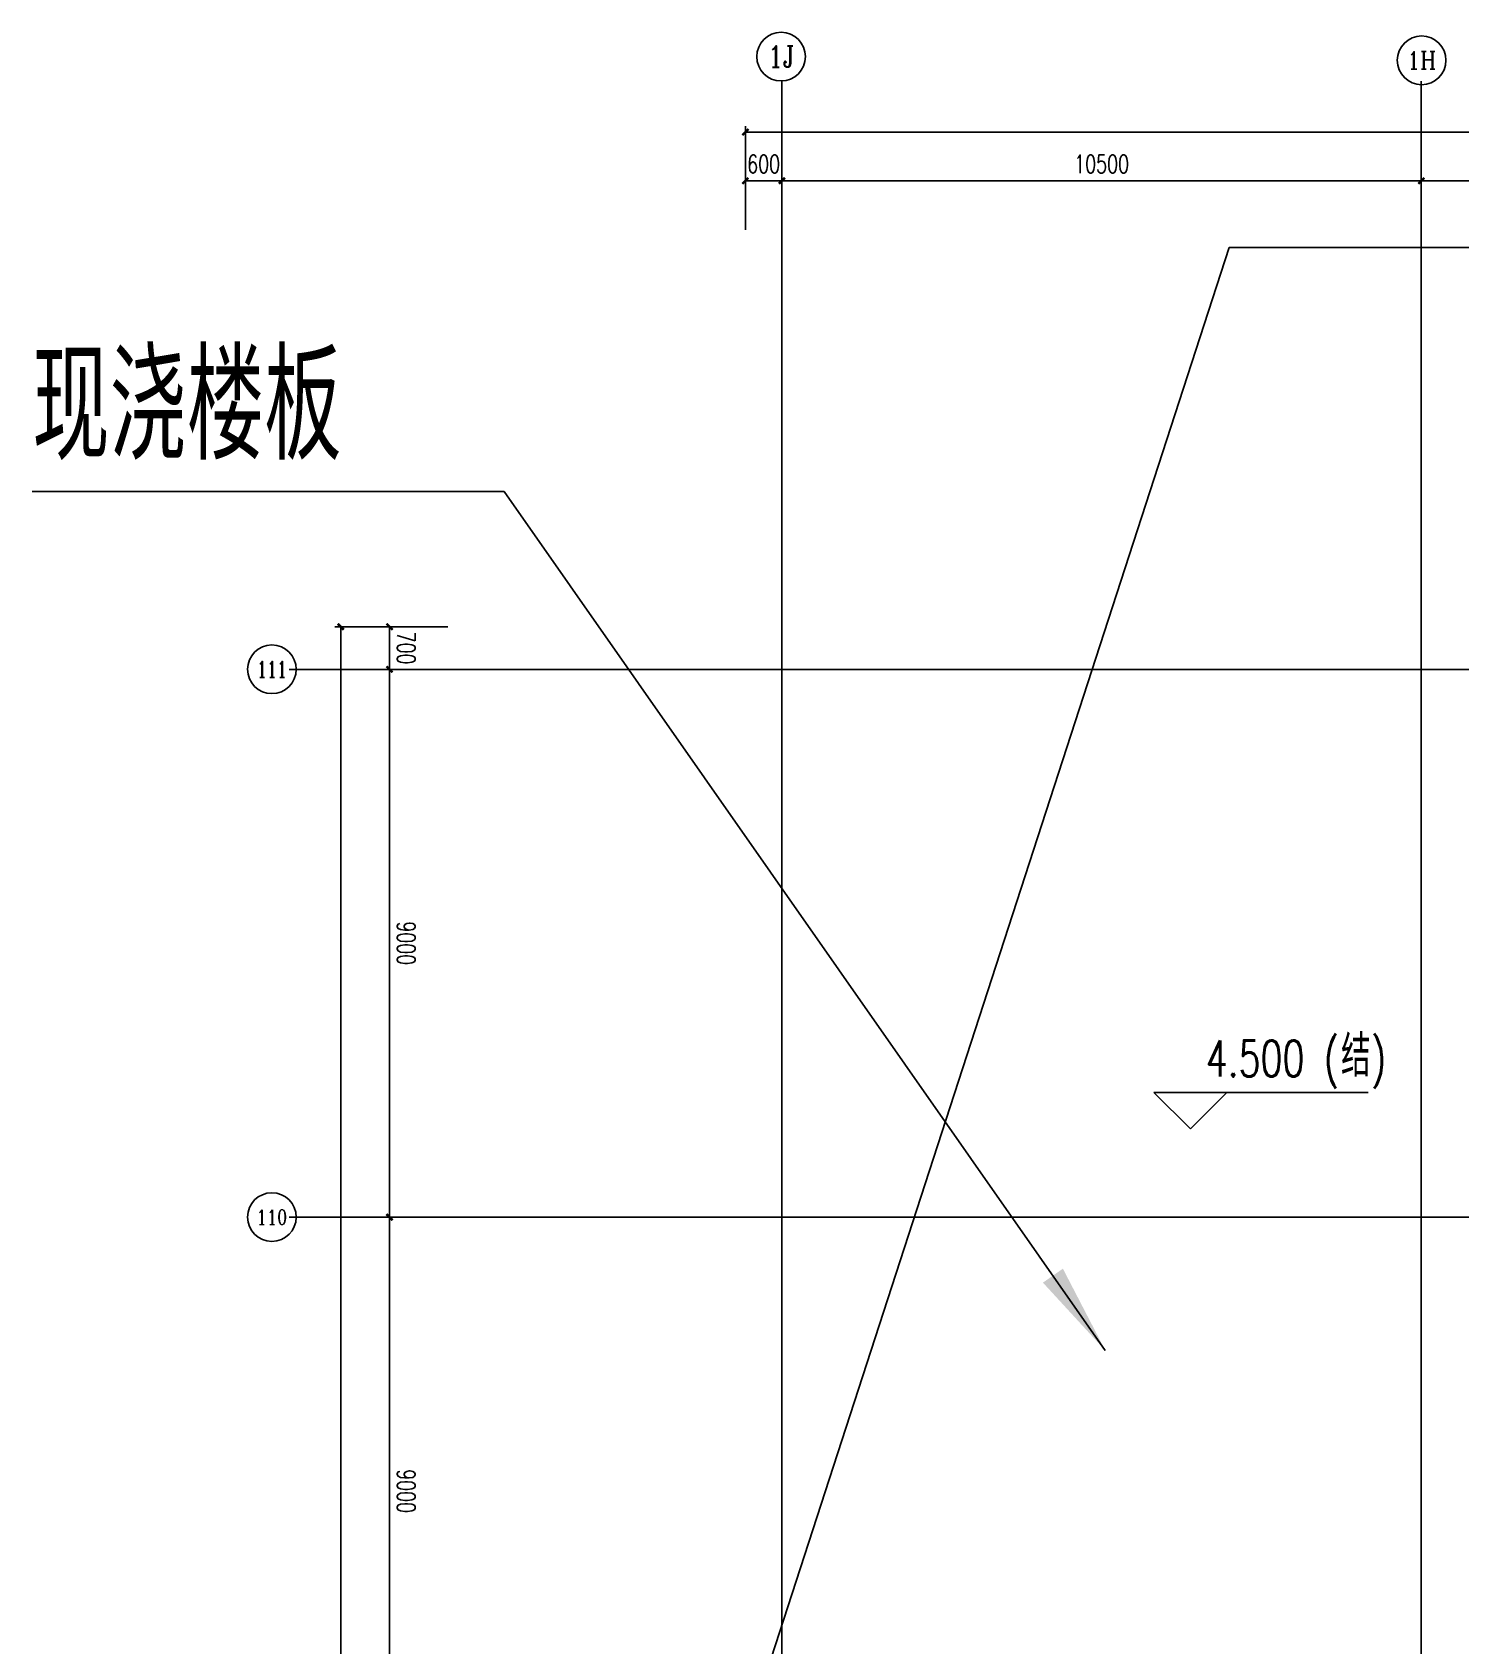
# Model space of a CAD drawing. Extents: x -954573 to 446329, y 489853 to 1226784.
# Drawn here: x -266264 to -242807, y 815779 to 842287 of the extents above; entities that cross this region are included whole.
import ezdxf
from ezdxf.enums import TextEntityAlignment as Align

# ---------------------------------------------------------------- set-up
doc = ezdxf.new("R2010")
doc.units = 0
doc.header["$LTSCALE"] = 10
doc.header["$MEASUREMENT"] = 0
doc.linetypes.add('10平面$0$DOTE', pattern=[2.42, 2, -0.2, 0.02, -0.2])
doc.layers.get('Defpoints').update_dxf_attribs({"color": 210})
for name, color, linetype in [('10平面$0$A-AXIS-D', 8, 'Continuous'), ('10平面$0$A-AXIS-DOTE', 8, '10平面$0$DOTE'), ('10平面$0$A-SFCE', 8, 'Continuous'), ('10平面$0$AS-WALL', 8, 'Continuous'), ('10平面$0$PUB_TEXT', 8, 'Continuous'), ('10平面$0$建-标高', 8, 'Continuous'), ('A-LIN-V', 9, 'Continuous'), ('建-引出', 3, 'Continuous')]:
    doc.layers.add(name, color=color, linetype=linetype)
doc.styles.add('10平面$0$_TCH_AXIS', font='COMPLEX', dxfattribs={"bigfont": 'GBCBIG'})
doc.styles.add('10平面$0$_TCH_DIM_T3', font='SIMPLEX', dxfattribs={"width": 0.705882, "bigfont": 'GBCBIG'})
doc.styles.add('10平面$0$A-STANDARD', font='SIMPLEX', dxfattribs={"bigfont": 'GBCBIG'})
doc.styles.add('A-STANDARD', font='SIMPLEX', dxfattribs={"bigfont": 'GBCBIG'})
doc.dimstyles.new('10平面$0$_TCH_ARCH&&100', dxfattribs={"dimtxt": 297.5, "dimasz": 100, "dimexe": 100, "dimexo": 100, "dimgap": 126.25, "dimtad": 1, "dimdec": 0, "dimzin": 0, "dimdsep": 46, "dimtxsty": '10平面$0$_TCH_DIM_T3', "dimblk": '10平面$0$_ArchTick', "dimcen": 0.09, "dimclrt": 7, "dimazin": 2, "dimtfac": 1, "dimtdec": 0, "dimtix": 1, "dimtmove": 2, "dimatfit": 3, "dimfxl": 0, "dimtolj": 1, "dimtzin": 0, "dimarcsym": 0})

# ---------------------------------------------------------------- blocks, each defined once
blk = doc.blocks.new('10平面$0$_ArchTick')
at = {"color": 0, "linetype": 'ByBlock', "const_width": 0.4}
blk.add_lwpolyline([(-0.5, -0.5), (0.5, 0.5)], dxfattribs=at)
blk = doc.blocks.new('*D2924')
at = {"layer": '10平面$0$A-AXIS-D', "color": 0, "lineweight": -2}
for p, q in [((-38704, 18000), (-39762, 18000)), ((-39662, 18000), (-39662, 9000)), ((-38704, 9000), (-39762, 9000))]:
    blk.add_line(p, q, dxfattribs=at)
at = {"layer": 'Defpoints', "color": 0}
for p in [(-38604, 18000), (-39662, 9000), (-38604, 9000)]:
    blk.add_point(p, dxfattribs=at)
at = {"layer": '10平面$0$A-AXIS-D', "color": 0, "lineweight": -2, "xscale": 100, "yscale": 100, "zscale": 100}
for p, rotation in [((-39662, 18000), 90), ((-39662, 9000), 270)]:
    blk.add_blockref('10平面$0$_ArchTick', p, dxfattribs=dict(at, rotation=rotation))
at = {"layer": '10平面$0$A-AXIS-D', "color": 7, "insert": (-39387, 13500), "char_height": 297.5, "attachment_point": 5, "rotation": 270, "style": '10平面$0$_TCH_DIM_T3'}
blk.add_mtext('\\A1;9000', dxfattribs=at)
blk = doc.blocks.new('*D2925')
at = {"layer": '10平面$0$A-AXIS-D', "color": 0, "lineweight": -2}
for p, q in [((-38704, 27000), (-39762, 27000)), ((-39662, 27000), (-39662, 18000)), ((-38704, 18000), (-39762, 18000))]:
    blk.add_line(p, q, dxfattribs=at)
at = {"layer": 'Defpoints', "color": 0}
for p in [(-38604, 27000), (-39662, 18000), (-38604, 18000)]:
    blk.add_point(p, dxfattribs=at)
at = {"layer": '10平面$0$A-AXIS-D', "color": 0, "lineweight": -2, "xscale": 100, "yscale": 100, "zscale": 100}
for p, rotation in [((-39662, 27000), 90), ((-39662, 18000), 270)]:
    blk.add_blockref('10平面$0$_ArchTick', p, dxfattribs=dict(at, rotation=rotation))
at = {"layer": '10平面$0$A-AXIS-D', "color": 7, "insert": (-39387, 22500), "char_height": 297.5, "attachment_point": 5, "rotation": 270, "style": '10平面$0$_TCH_DIM_T3'}
blk.add_mtext('\\A1;9000', dxfattribs=at)
blk = doc.blocks.new('*D2926')
at = {"layer": '10平面$0$A-AXIS-D', "color": 0, "lineweight": -2}
for p, q in [((-38704, 27700), (-39762, 27700)), ((-39662, 27700), (-39662, 27000)), ((-38704, 27000), (-39762, 27000))]:
    blk.add_line(p, q, dxfattribs=at)
at = {"layer": 'Defpoints', "color": 0}
for p in [(-38604, 27700), (-39662, 27000), (-38604, 27000)]:
    blk.add_point(p, dxfattribs=at)
at = {"layer": '10平面$0$A-AXIS-D', "color": 0, "lineweight": -2, "xscale": 100, "yscale": 100, "zscale": 100}
for p, rotation in [((-39662, 27700), 90), ((-39662, 27000), 270)]:
    blk.add_blockref('10平面$0$_ArchTick', p, dxfattribs=dict(at, rotation=rotation))
at = {"layer": '10平面$0$A-AXIS-D', "color": 7, "insert": (-39387, 27350), "char_height": 297.5, "attachment_point": 5, "rotation": 270, "style": '10平面$0$_TCH_DIM_T3'}
blk.add_mtext('\\A1;700', dxfattribs=at)
blk = doc.blocks.new('*D2927')
at = {"layer": '10平面$0$A-AXIS-D', "color": 0, "lineweight": -2}
for p, q in [((-33818, 34220), (-33818, 35127)), ((-33818, 35027), (-33218, 35027)), ((-33218, 34220), (-33218, 35127))]:
    blk.add_line(p, q, dxfattribs=at)
at = {"layer": 'Defpoints', "color": 0}
for p in [(-33218, 35027), (-33818, 34120), (-33218, 34120)]:
    blk.add_point(p, dxfattribs=at)
at = {"layer": '10平面$0$A-AXIS-D', "color": 0, "lineweight": -2, "xscale": 100, "yscale": 100, "zscale": 100, "rotation": 180}
blk.add_blockref('10平面$0$_ArchTick', (-33818, 35027), dxfattribs=at)
at = {"layer": '10平面$0$A-AXIS-D', "color": 0, "lineweight": -2, "xscale": 100, "yscale": 100, "zscale": 100}
blk.add_blockref('10平面$0$_ArchTick', (-33218, 35027), dxfattribs=at)
at = {"layer": '10平面$0$A-AXIS-D', "color": 7, "insert": (-33518, 35302), "char_height": 297.5, "attachment_point": 5, "style": '10平面$0$_TCH_DIM_T3'}
blk.add_mtext('\\A1;600', dxfattribs=at)
blk = doc.blocks.new('*D2928')
at = {"layer": '10平面$0$A-AXIS-D', "color": 0, "lineweight": -2}
for p, q in [((-33218, 34220), (-33218, 35127)), ((-33218, 35027), (-22718, 35027)), ((-22718, 34220), (-22718, 35127))]:
    blk.add_line(p, q, dxfattribs=at)
at = {"layer": 'Defpoints', "color": 0}
for p in [(-22718, 35027), (-33218, 34120), (-22718, 34120)]:
    blk.add_point(p, dxfattribs=at)
at = {"layer": '10平面$0$A-AXIS-D', "color": 0, "lineweight": -2, "xscale": 100, "yscale": 100, "zscale": 100, "rotation": 180}
blk.add_blockref('10平面$0$_ArchTick', (-33218, 35027), dxfattribs=at)
at = {"layer": '10平面$0$A-AXIS-D', "color": 0, "lineweight": -2, "xscale": 100, "yscale": 100, "zscale": 100}
blk.add_blockref('10平面$0$_ArchTick', (-22718, 35027), dxfattribs=at)
at = {"layer": '10平面$0$A-AXIS-D', "color": 7, "insert": (-27968, 35302), "char_height": 297.5, "attachment_point": 5, "style": '10平面$0$_TCH_DIM_T3'}
blk.add_mtext('\\A1;10500', dxfattribs=at)
blk = doc.blocks.new('*D2929')
at = {"layer": '10平面$0$A-AXIS-D', "color": 0, "lineweight": -2}
for p, q in [((-22718, 34220), (-22718, 35127)), ((-22718, 35027), (-6218, 35027)), ((-6218, 34220), (-6218, 35127))]:
    blk.add_line(p, q, dxfattribs=at)
at = {"layer": 'Defpoints', "color": 0}
for p in [(-6218, 35027), (-22718, 34120), (-6218, 34120)]:
    blk.add_point(p, dxfattribs=at)
at = {"layer": '10平面$0$A-AXIS-D', "color": 0, "lineweight": -2, "xscale": 100, "yscale": 100, "zscale": 100, "rotation": 180}
blk.add_blockref('10平面$0$_ArchTick', (-22718, 35027), dxfattribs=at)
at = {"layer": '10平面$0$A-AXIS-D', "color": 0, "lineweight": -2, "xscale": 100, "yscale": 100, "zscale": 100}
blk.add_blockref('10平面$0$_ArchTick', (-6218, 35027), dxfattribs=at)
at = {"layer": '10平面$0$A-AXIS-D', "color": 7, "insert": (-14468, 35302), "char_height": 297.5, "attachment_point": 5, "style": '10平面$0$_TCH_DIM_T3'}
blk.add_mtext('\\A1;16500', dxfattribs=at)
blk = doc.blocks.new('*D3041')
at = {"layer": '10平面$0$A-AXIS-D', "color": 0, "lineweight": -2}
for p, q in [((-33818, 34320), (-33818, 35927)), ((-33818, 35827), (92682, 35827)), ((92682, 34320), (92682, 35927))]:
    blk.add_line(p, q, dxfattribs=at)
at = {"layer": 'Defpoints', "color": 0}
for p in [(92682, 35827), (-33818, 34220), (92682, 34220)]:
    blk.add_point(p, dxfattribs=at)
at = {"layer": '10平面$0$A-AXIS-D', "color": 0, "lineweight": -2, "xscale": 100, "yscale": 100, "zscale": 100, "rotation": 180}
blk.add_blockref('10平面$0$_ArchTick', (-33818, 35827), dxfattribs=at)
at = {"layer": '10平面$0$A-AXIS-D', "color": 0, "lineweight": -2, "xscale": 100, "yscale": 100, "zscale": 100}
blk.add_blockref('10平面$0$_ArchTick', (92682, 35827), dxfattribs=at)
at = {"layer": '10平面$0$A-AXIS-D', "color": 7, "insert": (29432, 36102), "char_height": 297.5, "attachment_point": 5, "style": '10平面$0$_TCH_DIM_T3'}
blk.add_mtext('\\A1;126500', dxfattribs=at)
blk = doc.blocks.new('*D3044')
at = {"layer": '10平面$0$A-AXIS-D', "color": 0, "lineweight": -2}
for p, q in [((-38804, 27700), (-40562, 27700)), ((-40462, 27700), (-40462, -63700)), ((-38804, -63700), (-40562, -63700))]:
    blk.add_line(p, q, dxfattribs=at)
at = {"layer": 'Defpoints', "color": 0}
for p in [(-38704, 27700), (-40462, -63700), (-38704, -63700)]:
    blk.add_point(p, dxfattribs=at)
at = {"layer": '10平面$0$A-AXIS-D', "color": 0, "lineweight": -2, "xscale": 100, "yscale": 100, "zscale": 100}
for p, rotation in [((-40462, 27700), 90), ((-40462, -63700), 270)]:
    blk.add_blockref('10平面$0$_ArchTick', p, dxfattribs=dict(at, rotation=rotation))
at = {"layer": '10平面$0$A-AXIS-D', "color": 7, "insert": (-40187, -18000), "char_height": 297.5, "attachment_point": 5, "rotation": 270, "style": '10平面$0$_TCH_DIM_T3'}
blk.add_mtext('\\A1;91400', dxfattribs=at)
blk = doc.blocks.new('10平面$0$dote')
at = {"layer": '10平面$0$A-AXIS-D'}
for centre in [(-33230.7, 37067.1), (-22712.7, 37006.1), (-41593.5, 27001.1), (-41593.5, 18001.1)]:
    blk.add_circle(centre, 400, dxfattribs=at)
at = {"layer": '10平面$0$A-AXIS-DOTE'}
for p, q in [((-33217.8, -68988.9), (-33217.8, 36667.3)), ((-22717.8, -68994), (-22717.8, 36662.3)), ((76282.2, 27000), (-41310, 27000)), ((76282.2, 18000), (-41310, 18000))]:
    blk.add_line(p, q, dxfattribs=at)
at = {"layer": '10平面$0$PUB_TEXT', "style": '10平面$0$_TCH_AXIS'}
for s, height, p, p2 in [('1J', 351.87, (-33448.5, 36891.2), (-33012.9, 36891.2)), ('1H', 288.12, (-22952.8, 36862.1), (-22472.6, 36862.1)), ('111', 265.5, (-41840, 26868.4), (-41347, 26868.4)), ('110', 241.21, (-41846.2, 17880.5), (-41340.8, 17880.5))]:
    blk.add_text(s, height=height, dxfattribs=at).set_placement(p, p2, align=Align.FIT)
at = {"layer": '10平面$0$A-AXIS-D'}
for base, p1, p2, picture, middle in [((92682.2, 35826.7), (-33817.8, 34220), (92682.2, 34220), '*D3041', (29432.2, 36101.7)), ((-33217.8, 35026.7), (-33817.8, 34120), (-33217.8, 34120), '*D2927', (-33517.8, 35301.7)), ((-22717.8, 35026.7), (-33217.8, 34120), (-22717.8, 34120), '*D2928', (-27967.8, 35301.7)), ((-6217.8, 35026.7), (-22717.8, 34120), (-6217.8, 34120), '*D2929', (-14467.8, 35301.7))]:
    dim = blk.add_linear_dim(base=base, p1=p1, p2=p2, angle=0, dimstyle='10平面$0$_TCH_ARCH&&100', override={"dimgap": 0}, dxfattribs=at)
    dim.commit()
    dim.dimension.update_dxf_attribs({"geometry": picture, "text_midpoint": middle, "dimtype": 129})
for base, p1, p2, picture, middle in [((-40461.9, -63700), (-38703.6, 27700), (-38703.6, -63700), '*D3044', (-40186.9, -18000)), ((-39661.9, 27000), (-38603.6, 27700), (-38603.6, 27000), '*D2926', (-39386.9, 27350)), ((-39661.9, 18000), (-38603.6, 27000), (-38603.6, 18000), '*D2925', (-39386.9, 22500)), ((-39661.9, 9000), (-38603.6, 18000), (-38603.6, 9000), '*D2924', (-39386.9, 13500))]:
    dim = blk.add_linear_dim(base=base, p1=p1, p2=p2, angle=270, dimstyle='10平面$0$_TCH_ARCH&&100', override={"dimgap": 0}, dxfattribs=at)
    dim.commit()
    dim.dimension.update_dxf_attribs({"geometry": picture, "text_midpoint": middle, "dimtype": 129, "text_rotation": 270})
blk = doc.blocks.new('10平面')
at = {"layer": '10平面$0$A-SFCE'}
blk.add_lwpolyline([(-242765.8, 811250), (-242565.8, 811250), (-242565.8, 838750), (-246609.7, 838750), (-255497.2, 811358.5), (-255531.6, 811250)], close=True, dxfattribs=at)
at = {"layer": '10平面$0$建-标高'}
for p, q in [((-247246.4, 824270), (-247846.4, 824870)), ((-247846.4, 824870), (-244326.4, 824870)), ((-247246.4, 824270), (-246646.4, 824870))]:
    blk.add_line(p, q, dxfattribs=at)
at = {"layer": '10平面$0$AS-WALL'}
blk.add_blockref('10平面$0$dote', (-220736.4, 804820), dxfattribs=at)
at = {"layer": '10平面$0$PUB_TEXT', "style": '10平面$0$A-STANDARD', "width": 0.705882}
for s, p in [('(', (-245053.6, 825130)), (')', (-244282.1, 825130)), ('4.500', (-246993.6, 825130))]:
    blk.add_text(s, height=595, dxfattribs=at).set_placement(p)
at = {"layer": '10平面$0$PUB_TEXT', "style": '10平面$0$A-STANDARD'}
blk.add_text('结', height=675.2, dxfattribs=at).set_placement((-244773.6, 825130))

msp = doc.modelspace()

# ---------------------------------------------------------------- block references
at = {"layer": 'A-LIN-V'}
msp.add_blockref('10平面', (0, 0), dxfattribs=at)

# ---------------------------------------------------------------- next in the draw order: hatches: boundary and pattern name
at = {"layer": '建-引出'}
msp.add_hatch(color=256, dxfattribs=at).paths.add_polyline_path([(-248644.2, 820630), (-249340.1, 821973.8), (-249667.9, 821744.5)], flags=17)

# ---------------------------------------------------------------- next in the draw order: linework, layer by layer
for p, q in [((-258514.2, 834740), (-266264.2, 834740)), ((-248644.2, 820630), (-258514.2, 834740))]:
    msp.add_line(p, q, dxfattribs=at)

# ---------------------------------------------------------------- next in the draw order: texts
at = {"layer": '建-引出', "color": 7, "style": 'A-STANDARD'}
msp.add_text('现浇楼板', height=1762.96, dxfattribs=at).set_placement((-266264.2, 835265))

doc.saveas('drawing.dxf')
